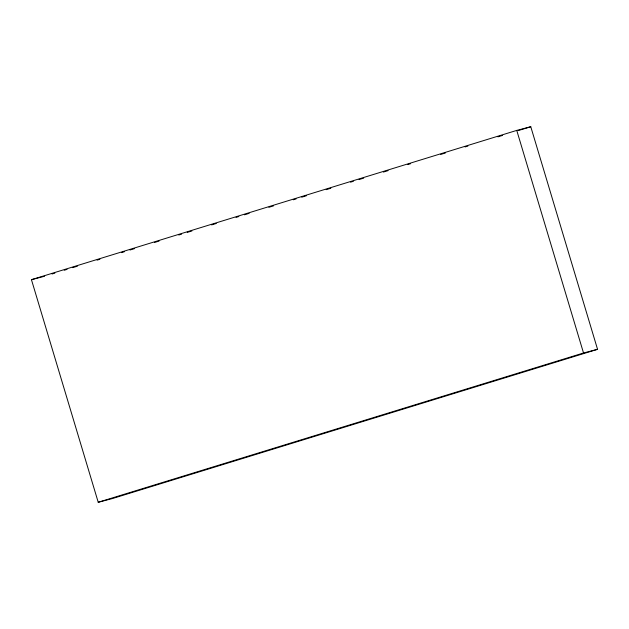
<?xml version="1.0" encoding="UTF-8"?>
<svg xmlns="http://www.w3.org/2000/svg" width="629" height="629" viewBox="0 0 629 629"><rect width="100%" height="100%" fill="white"/><g stroke="black" fill="none" stroke-linecap="round" stroke-linejoin="round"><path stroke-width="0.94" d="M31.45 279.685L516.747 130.4L530.774 126.728L597.55 349.315L112.253 498.6L98.226 502.272L31.45 279.685L44.541 276.265M52.042 273.992L54.865 273.128M64.244 270.242L67.067 269.377M72.697 267.639L77.391 266.201M97.102 260.131L99.917 259.266M121.507 252.63L124.322 251.757M129.951 250.028L134.645 248.581M154.364 242.519L159.051 241.08M178.77 235.01L181.584 234.145M187.214 232.416L191.908 230.969M211.619 224.907L216.313 223.46M236.024 217.398L238.839 216.533M244.477 214.803L249.17 213.357M268.882 207.295L273.576 205.848M293.287 199.786L296.102 198.921M301.731 197.184L306.425 195.745M326.137 189.675L330.83 188.236M350.542 182.174L353.364 181.301M358.994 179.572L363.688 178.125M383.399 172.063L388.093 170.624M407.804 164.554L410.619 163.689M440.662 154.451L445.356 153.004M465.067 146.942L467.882 146.077M497.916 136.839L502.61 135.392M518.571 130.486L530.774 126.728M98.226 502.272L583.523 352.987L597.55 349.315M516.747 130.4L583.523 352.987"/></g></svg>
